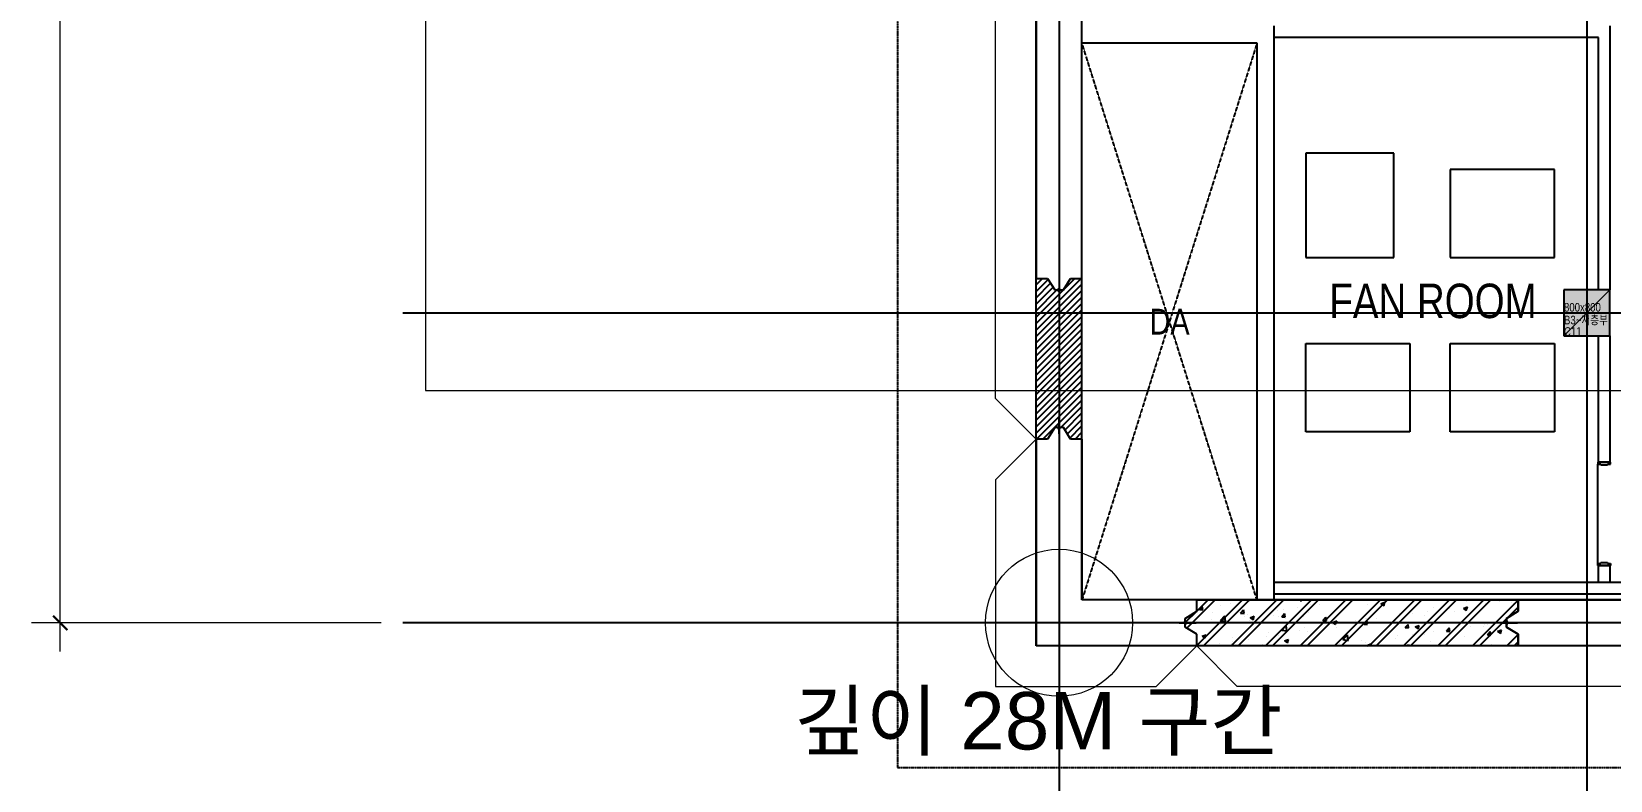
# Model space of a CAD drawing. Header units: millimetres. Extents: x -20379 to 476967, y -520228 to 220376.
# Drawn here: x 220138 to 247654, y -502667 to -489620 of the extents above; entities that cross this region are included whole.
import ezdxf
from ezdxf.enums import TextEntityAlignment as Align

# ---------------------------------------------------------------- set-up
doc = ezdxf.new("R2010")
doc.units = ezdxf.units.MM
doc.header["$MEASUREMENT"] = 0
for name, pattern in [('$0$X-COL-B2$0$HID', [1.5, 1, -0.5]), ('$0$X-GRID_B3~B1$0$CENTER2', [1.125, 0.75, -0.125, 0.125, -0.125]), ('$0$X-SITE$0$ACAD_ISO05W100', [33, 24, -3, 0, -3, 0, -3])]:
    doc.linetypes.add(name, pattern=pattern)
doc.layers.get('Defpoints').update_dxf_attribs({"color": 145, "lineweight": 9})
doc.layers.add('$0$NDC_S_HATCH MATERIAL', color=8, linetype='Continuous', lineweight=9)
for name, color, linetype in [('$0$X-COL-B2$0$A-254', 254, 'Continuous'), ('$0$X-COL-B2$0$A-COL', 2, 'Continuous'), ('$0$X-COL-B2$0$A-CON', 2, 'Continuous'), ('$0$X-COL-B2$0$A-HID1', 7, '$0$X-COL-B2$0$HID'), ('$0$X-DIAPHGRAM Wall PLAN$0$A-COL', 2, 'Continuous'), ('$0$X-DIAPHGRAM Wall PLAN$0$A-HAT', 9, 'Continuous'), ('$0$X-GRID_B3~B1$0$A-CEN1', 1, '$0$X-GRID_B3~B1$0$CENTER2'), ('$0$X-GRID_B3~B1$0$A-DIM1', 7, 'Continuous'), ('$0$X-INT-B2$0$A-DOOR', 4, 'Continuous'), ('$0$X-INT-B2$0$A-ELE4', 8, 'Continuous'), ('$0$X-INT-B2$0$A-ELES', 252, 'Continuous'), ('$0$X-INT-B2$0$A-WALB', 3, 'Continuous'), ('$0$X-SITE$0$A-SITE', 2, '$0$X-SITE$0$ACAD_ISO05W100')]:
    doc.layers.add(name, color=color, linetype=linetype)
doc.styles.add('$0$X-COL-B2$0$Hrtext', font='arial.ttf', dxfattribs={"width": 0.8})
doc.styles.add('$0$X-DIAPHGRAM Wall PLAN$0$Standard', font='arial.ttf')
doc.styles.add('$0$X-GRID_B3~B1$0$Heerim', font='', dxfattribs={"width": 0.8})
doc.styles.add('$0$X-INT-B2$0$Hrtext', font='arial.ttf', dxfattribs={"width": 0.8})
doc.styles.get('$0$X-GRID_B3~B1$0$Heerim').set_extended_font_data('Dotum')

# ---------------------------------------------------------------- blocks, each defined once
blk = doc.blocks.new('$0$258')
at = {"layer": '$0$X-COL-B2$0$A-254'}
h = blk.add_hatch(color=256, dxfattribs=at)
h.dxf.hatch_style = 1
h.paths.add_polyline_path([(345947, -180831), (345147, -180831), (345147, -181631), (345947, -181631)])
at = {"layer": '$0$X-COL-B2$0$A-COL'}
for p, q in [((345947, -180831), (345147, -180831)), ((345147, -180831), (345147, -181631)), ((345947, -181631), (345947, -180831)), ((345147, -181631), (345947, -181631))]:
    blk.add_line(p, q, dxfattribs=at)
at = {"layer": '$0$X-COL-B2$0$A-CON', "ltscale": 10}
for p, q in [((335947, -187031), (335947, -96331)), ((336747, -186231), (336747, -97131)), ((340097, -186231), (340097, -176231)), ((339797, -176531), (336747, -176531)), ((339797, -186231), (339797, -176531)), ((553347, -186231), (336747, -186231)), ((554147, -187031), (335947, -187031))]:
    blk.add_line(p, q, dxfattribs=at)
at = {"layer": '$0$X-COL-B2$0$A-HID1'}
for p, q in [((339797, -186231), (336747, -176531)), ((339797, -176531), (336747, -186231))]:
    blk.add_line(p, q, dxfattribs=at)
at = {"layer": '$0$X-DIAPHGRAM Wall PLAN$0$A-COL'}
for p, q in [((335947, -187031), (335947, -96331)), ((336747, -186231), (336747, -97131)), ((335947, -183431), (335947, -187031)), ((336747, -183431), (336747, -186231)), ((553347, -186231), (336747, -186231)), ((338747, -186231), (336747, -186231)), ((554147, -187031), (335947, -187031)), ((338747, -187031), (335947, -187031))]:
    blk.add_line(p, q, dxfattribs=at)
at = {"layer": '$0$X-DIAPHGRAM Wall PLAN$0$A-COL', "ltscale": 0.01}
for p, q in [((335947, -175031), (335947, -180631)), ((336747, -180631), (336747, -175031)), ((335947, -180631), (336147, -180631)), ((336147, -180631), (336272, -180831)), ((336422, -180831), (336547, -180631)), ((336547, -180631), (336747, -180631)), ((336272, -180831), (336422, -180831)), ((336272, -183231), (336147, -183431)), ((336422, -183231), (336272, -183231)), ((336547, -183431), (336422, -183231)), ((336147, -183431), (335947, -183431)), ((336747, -183431), (336547, -183431)), ((338747, -186431), (338747, -186231)), ((338747, -186431), (338747, -186231)), ((338747, -186231), (344347, -186231)), ((344347, -186231), (344347, -186431)), ((344347, -186431), (344347, -186231)), ((344347, -186231), (349947, -186231)), ((338547, -186556), (338747, -186431)), ((338547, -186556), (338747, -186431)), ((338547, -186706), (338547, -186556)), ((338547, -186706), (338547, -186556)), ((344347, -186431), (344147, -186556)), ((344147, -186556), (344347, -186431)), ((344147, -186556), (344147, -186706)), ((344147, -186706), (344147, -186556)), ((338747, -186831), (338547, -186706)), ((338747, -186831), (338547, -186706)), ((338747, -187031), (338747, -186831)), ((338747, -187031), (338747, -186831)), ((344147, -186706), (344347, -186831)), ((344347, -186831), (344147, -186706)), ((344347, -186831), (344347, -187031)), ((344347, -187031), (344347, -186831)), ((344347, -187031), (338747, -187031)), ((349947, -187031), (344347, -187031))]:
    blk.add_line(p, q, dxfattribs=at)
at = {"layer": '$0$X-DIAPHGRAM Wall PLAN$0$A-COL', "ltscale": 50}
for p, q in [((336347, -180723), (336347, -181023)), ((336347, -183338), (336347, -183038)), ((338654, -186631), (338354, -186631)), ((338439, -186631), (338739, -186631)), ((344254, -186631), (343954, -186631)), ((344039, -186631), (344339, -186631))]:
    blk.add_line(p, q, dxfattribs=at)
for centre, start, end in [((336347, -180831), 90, 270), ((336347, -180831), 270, 90), ((336347, -183231), 90, 270), ((336347, -183231), 270, 90), ((338547, -186631), 360, 180), ((338547, -186631), 360, 180), ((338547, -186631), 180, 360), ((338547, -186631), 180, 360), ((344147, -186631), 0, 180), ((344147, -186631), 360, 180), ((344147, -186631), 180, 0), ((344147, -186631), 180, 360)]:
    blk.add_arc(centre, 20, start, end, dxfattribs=at)
at = {"layer": '$0$X-DIAPHGRAM Wall PLAN$0$A-HAT', "linetype": 'Continuous', "ltscale": 500}
for p, q in [((335947, -180632), (335948, -180631)), ((335947, -180745), (336060, -180631)), ((335947, -181306), (336622, -180631)), ((335947, -181418), (336734, -180631)), ((335947, -180857), (336157, -180647)), ((335947, -180969), (336200, -180716)), ((335947, -181530), (336747, -180730)), ((335947, -181081), (336243, -180785)), ((335947, -181194), (336309, -180831)), ((335947, -181643), (336747, -180843)), ((335947, -181755), (336747, -180955)), ((335947, -181867), (336747, -181067)), ((335947, -181979), (336747, -181179)), ((335947, -182092), (336747, -181292)), ((335947, -182204), (336747, -181404)), ((335947, -182316), (336747, -181516)), ((335947, -182428), (336747, -181628)), ((335947, -182541), (336747, -181741)), ((335947, -182653), (336747, -181853)), ((335947, -182765), (336747, -181965)), ((335947, -182877), (336747, -182077)), ((335947, -182990), (336747, -182190)), ((335947, -183102), (336747, -182302)), ((335947, -183214), (336747, -182414)), ((335947, -183326), (336747, -182526)), ((335954, -183431), (336747, -182639)), ((336067, -183431), (336747, -182751)), ((336379, -183231), (336747, -182863)), ((336448, -183274), (336747, -182975)), ((336491, -183343), (336747, -183088)), ((336535, -183412), (336747, -183200)), ((336628, -183431), (336747, -183312)), ((336740, -183431), (336747, -183424))]:
    blk.add_line(p, q, dxfattribs=at)
at = {"layer": '$0$X-DIAPHGRAM Wall PLAN$0$A-HAT', "linetype": 'Continuous'}
for p, q in [((338573, -186723), (339065, -186231)), ((338747, -186427), (338943, -186231)), ((338747, -187028), (339544, -186231)), ((338866, -187031), (339666, -186231)), ((339345, -187031), (340145, -186231)), ((339467, -187031), (340267, -186231)), ((339670, -186262), (339670, -186262)), ((339946, -187031), (340746, -186231)), ((340068, -187031), (340868, -186231)), ((340535, -186231), (340569, -186254)), ((340547, -187031), (341347, -186231)), ((340569, -186254), (340577, -186231)), ((340669, -187031), (341469, -186231)), ((341148, -187031), (341948, -186231)), ((341270, -187031), (342070, -186231)), ((341518, -186237), (341518, -186237)), ((341749, -187031), (342549, -186231)), ((341871, -187031), (342671, -186231)), ((341957, -186301), (342027, -186274)), ((342007, -186334), (342027, -186274)), ((342229, -186240), (342229, -186240)), ((342350, -187031), (343150, -186231)), ((342472, -187031), (343272, -186231)), ((342951, -187031), (343751, -186231)), ((343074, -187031), (343874, -186231)), ((343161, -186234), (343161, -186234)), ((343453, -186264), (343453, -186264)), ((343552, -187031), (344347, -186236)), ((343694, -186256), (343694, -186256)), ((344026, -186266), (344026, -186266)), ((344228, -186279), (344228, -186279)), ((338559, -186615), (338736, -186437)), ((338749, -186395), (338749, -186395)), ((338794, -186401), (338843, -186344)), ((338794, -186401), (338854, -186406)), ((338854, -186406), (338843, -186344)), ((339014, -186450), (339014, -186450)), ((339160, -186593), (339238, -186512)), ((339165, -186326), (339165, -186326)), ((339249, -186607), (339238, -186512)), ((339247, -186536), (339247, -186536)), ((339332, -186295), (339332, -186295)), ((339512, -186464), (339560, -186407)), ((339512, -186464), (339571, -186469)), ((339548, -186473), (339548, -186473)), ((339571, -186469), (339560, -186407)), ((339572, -186515), (339572, -186515)), ((339625, -186486), (339625, -186486)), ((339680, -186543), (339750, -186516)), ((339680, -186543), (339729, -186577)), ((339729, -186577), (339750, -186516)), ((340082, -186495), (340082, -186495)), ((340155, -186415), (340155, -186415)), ((340178, -186520), (340178, -186520)), ((340229, -186527), (340277, -186469)), ((340229, -186527), (340289, -186532)), ((340257, -186403), (340257, -186403)), ((340289, -186532), (340277, -186469)), ((340507, -186370), (340507, -186370)), ((340615, -186518), (340615, -186518)), ((340691, -186449), (340691, -186449)), ((340738, -186315), (340738, -186315)), ((340886, -186320), (340886, -186320)), ((340946, -186589), (340994, -186532)), ((341006, -186595), (340994, -186532)), ((341149, -186540), (341149, -186540)), ((341196, -186385), (341196, -186385)), ((341716, -186310), (341716, -186310)), ((341884, -186549), (341884, -186549)), ((341957, -186301), (342007, -186334)), ((342287, -186464), (342287, -186464)), ((342515, -186465), (342515, -186465)), ((342722, -186509), (342722, -186509)), ((342765, -186432), (342765, -186432)), ((342870, -186364), (342870, -186364)), ((343144, -186383), (343144, -186383)), ((343241, -186434), (343241, -186434)), ((343394, -186381), (343464, -186354)), ((343394, -186381), (343444, -186414)), ((343444, -186414), (343464, -186354)), ((343675, -187031), (344147, -186559)), ((343755, -186363), (343755, -186363)), ((343776, -186299), (343776, -186299)), ((344155, -186551), (344347, -186359)), ((344260, -186299), (344260, -186299)), ((338640, -186729), (338640, -186729)), ((338989, -186615), (338989, -186615)), ((338996, -186569), (338996, -186569)), ((339153, -186659), (339153, -186659)), ((339160, -186593), (339249, -186607)), ((339658, -186595), (339658, -186595)), ((339994, -186797), (339994, -186797)), ((340228, -186759), (340305, -186677)), ((340228, -186759), (340316, -186772)), ((340244, -186764), (340244, -186764)), ((340316, -186772), (340305, -186677)), ((340537, -186765), (340537, -186765)), ((340623, -186714), (340623, -186714)), ((340679, -186782), (340679, -186782)), ((340946, -186589), (341006, -186595)), ((341117, -186623), (341187, -186596)), ((341117, -186623), (341166, -186657)), ((341120, -186665), (341120, -186665)), ((341166, -186657), (341187, -186596)), ((341184, -186718), (341184, -186718)), ((341255, -186631), (341255, -186631)), ((341505, -186598), (341505, -186598)), ((341663, -186652), (341712, -186595)), ((341663, -186652), (341723, -186657)), ((341683, -186563), (341683, -186563)), ((341703, -186564), (341703, -186564)), ((341703, -186643), (341703, -186643)), ((341723, -186657), (341712, -186595)), ((342217, -186573), (342217, -186573)), ((342217, -186585), (342217, -186585)), ((342381, -186715), (342429, -186658)), ((342381, -186715), (342440, -186720)), ((342440, -186720), (342429, -186658)), ((342502, -186827), (342502, -186827)), ((342554, -186703), (342624, -186676)), ((342554, -186703), (342604, -186737)), ((342604, -186737), (342624, -186676)), ((342751, -186608), (342751, -186608)), ((342881, -186777), (342881, -186777)), ((343098, -186778), (343146, -186720)), ((343098, -186778), (343158, -186783)), ((343158, -186783), (343146, -186720)), ((343229, -186767), (343229, -186767)), ((343285, -186630), (343285, -186630)), ((343513, -186694), (343513, -186694)), ((343743, -186696), (343743, -186696)), ((343763, -186661), (343763, -186661)), ((343815, -186840), (343863, -186783)), ((343818, -186653), (343818, -186653)), ((343875, -186846), (343863, -186783)), ((343991, -186783), (344061, -186756)), ((343991, -186783), (344041, -186817)), ((343995, -186761), (343995, -186761)), ((344041, -186817), (344061, -186757)), ((344142, -186611), (344142, -186611)), ((338819, -186961), (338819, -186961)), ((338839, -186866), (338909, -186839)), ((338839, -186866), (338889, -186899)), ((338889, -186899), (338909, -186839)), ((338984, -186930), (338984, -186930)), ((339141, -186992), (339141, -186992)), ((339353, -186984), (339353, -186984)), ((339362, -186880), (339362, -186880)), ((339371, -186965), (339371, -186965)), ((339646, -186928), (339646, -186928)), ((339887, -187006), (339887, -187006)), ((339954, -186865), (339954, -186865)), ((340166, -186853), (340166, -186853)), ((340276, -186946), (340346, -186919)), ((340276, -186946), (340326, -186979)), ((340326, -186979), (340346, -186919)), ((340421, -187029), (340421, -187029)), ((340991, -187026), (340991, -187026)), ((341242, -186993), (341242, -186993)), ((341295, -186924), (341373, -186843)), ((341295, -186924), (341384, -186938)), ((341384, -186938), (341373, -186843)), ((341621, -186943), (341621, -186943)), ((341691, -186976), (341691, -186976)), ((341714, -187026), (341784, -186999)), ((341714, -187026), (341721, -187031)), ((341773, -187031), (341784, -186999)), ((342205, -186906), (342205, -186906)), ((342252, -186860), (342252, -186860)), ((342418, -187031), (342440, -187008)), ((342442, -187031), (342440, -187008)), ((342710, -186842), (342710, -186842)), ((342829, -186961), (342829, -186961)), ((343412, -186861), (343412, -186861)), ((343730, -187029), (343730, -187029)), ((343815, -186840), (343875, -186846)), ((343879, -187005), (343879, -187005)), ((344153, -187031), (344347, -186837)), ((344235, -186980), (344235, -186980)), ((344236, -186965), (344236, -186965)), ((344276, -187031), (344347, -186960))]:
    blk.add_line(p, q, dxfattribs=at)
at = {"layer": '$0$X-GRID_B3~B1$0$A-CEN1', "ltscale": 10}
for p, q in [((336347, -71986), (336347, -206938)), ((345547, -71986), (345547, -206938)), ((324908, -181231), (442147, -181231)), ((565437, -186631), (324908, -186631))]:
    blk.add_line(p, q, dxfattribs=at)
at = {"layer": '$0$X-GRID_B3~B1$0$A-DIM1', "color": 0, "linetype": 'ByBlock', "const_width": 37.5}
blk.add_lwpolyline([(318815, -186506), (319065, -186756)], dxfattribs=at)
at = {"layer": '$0$X-INT-B2$0$A-DOOR'}
for p, q in [((345737, -183831), (345737, -183866)), ((345957, -183831), (345737, -183831)), ((345737, -183866), (345787, -183866)), ((345787, -183866), (345787, -183881)), ((345787, -183881), (345907, -183881)), ((345907, -183881), (345907, -183866)), ((345907, -183866), (345957, -183866)), ((345957, -183866), (345957, -183831)), ((345737, -185631), (345737, -185596)), ((345737, -185596), (345787, -185596)), ((345957, -185631), (345737, -185631)), ((345787, -185596), (345787, -185581)), ((345787, -185581), (345907, -185581)), ((345907, -185581), (345907, -185596)), ((345907, -185596), (345957, -185596)), ((345957, -185596), (345957, -185631))]:
    blk.add_line(p, q, dxfattribs=at)
at = {"layer": '$0$X-INT-B2$0$A-ELE4'}
blk.add_line((345737, -185596), (345737, -183866), dxfattribs=at)
at = {"layer": '$0$X-INT-B2$0$A-ELES', "linetype": 'Continuous'}
for p, q in [((340647, -178450), (340647, -180267)), ((342182, -178450), (340647, -178450)), ((342182, -180267), (342182, -178450)), ((344979, -178731), (343163, -178731)), ((343163, -178731), (343163, -180267)), ((344979, -180267), (344979, -178731)), ((340647, -180267), (342182, -180267)), ((343163, -180267), (344979, -180267)), ((340647, -181767), (342463, -181767)), ((340647, -183302), (340647, -181767)), ((342463, -181767), (342463, -183302)), ((343163, -181767), (344979, -181767)), ((343163, -183302), (343163, -181767)), ((344979, -181767), (344979, -183302)), ((342463, -183302), (340647, -183302)), ((344979, -183302), (343163, -183302))]:
    blk.add_line(p, q, dxfattribs=at)
at = {"layer": '$0$X-INT-B2$0$A-WALB', "ltscale": 10}
for p, q in [((345947, -176231), (345947, -180831)), ((345747, -176431), (340097, -176431)), ((345747, -180831), (345747, -176431)), ((345747, -183831), (345747, -181631)), ((345947, -181631), (345947, -183831)), ((345747, -183831), (345947, -183831)), ((345747, -185931), (345747, -185631)), ((345747, -185631), (345947, -185631)), ((345947, -185631), (345947, -185931)), ((389497, -185931), (340097, -185931)), ((389497, -186131), (340097, -186131))]:
    blk.add_line(p, q, dxfattribs=at)
at = {"layer": '$0$X-SITE$0$A-SITE'}
for p, q in [((333547, -90831), (333529, -189152)), ((333529, -189152), (556392, -189128))]:
    blk.add_line(p, q, dxfattribs=at)
at = {"layer": 'Defpoints'}
for p, q in [((325307, -93481), (325307, -182581)), ((318940, -187131), (318940, -96231)), ((335239, -182724), (335239, -142838)), ((345947, -180831), (345147, -181631)), ((325307, -182581), (451307, -182581)), ((335947, -183431), (335239, -182724)), ((336347, -185350), (336347, -187911)), ((324533, -186631), (318440, -186631)), ((335066, -186631), (337627, -186631)), ((339454, -187738), (338747, -187031)), ((489239, -187738), (339454, -187738))]:
    blk.add_line(p, q, dxfattribs=at)
at = {"layer": 'Defpoints', "color": 30}
for p, q in [((335947, -183431), (335239, -184138)), ((335239, -184138), (335239, -187738)), ((338039, -187738), (338747, -187031)), ((335239, -187738), (338039, -187738))]:
    blk.add_line(p, q, dxfattribs=at)
at = {"layer": 'Defpoints'}
blk.add_circle((336347, -186631), 1281, dxfattribs=at)
at = {"style": '$0$X-GRID_B3~B1$0$Heerim', "width": 0.8}
for p in [(336345, -75064), (371545, -75064), (419545, -75064), (470745, -75064), (553745, -75064)]:
    blk.add_attdef('NO', text='', height=1000, dxfattribs=at).set_placement(p, align=Align.MIDDLE_CENTER)
for p in [(573015, -105332), (573015, -115032), (573015, -121932), (573015, -130632), (573015, -139932)]:
    blk.add_attdef('NO', text='', height=1000, rotation=90, dxfattribs=at).set_placement(p, align=Align.MIDDLE_CENTER)
at = {"layer": 'Defpoints', "width": 0.8}
for s, height, style, p in [('FAN ROOM', 600, '$0$X-INT-B2$0$Hrtext', (342864, -181022)), ('DA', 450, '$0$X-COL-B2$0$Hrtext', (338273, -181384))]:
    blk.add_text(s, height=height, dxfattribs=dict(at, style=style)).set_placement(p, align=Align.MIDDLE_CENTER)
at = {"layer": 'Defpoints', "style": '$0$X-COL-B2$0$Hrtext', "width": 0.8}
for s, p in [('800x800', (345147, -181209)), ('B3~저층부', (345147, -181431))]:
    blk.add_text(s, height=150, dxfattribs=at).set_placement(p)
at = {"layer": 'Defpoints', "color": 6, "style": '$0$X-COL-B2$0$Hrtext', "width": 0.8}
blk.add_text('C11', height=150, dxfattribs=at).set_placement((345147, -181631))
at = {"layer": 'Defpoints', "color": 30, "style": '$0$X-DIAPHGRAM Wall PLAN$0$Standard'}
blk.add_text('\\M+3B1ED\\M+3C0CC 28M \\M+3B1B8\\M+3B0A3', height=1000, dxfattribs=at).set_placement((335983, -187838), align=Align.TOP_CENTER)

msp = doc.modelspace()

# ---------------------------------------------------------------- block references
at = {"layer": '$0$NDC_S_HATCH MATERIAL'}
msp.add_blockref('$0$258', (-98302, -313290), dxfattribs=at)

doc.saveas('drawing.dxf')
